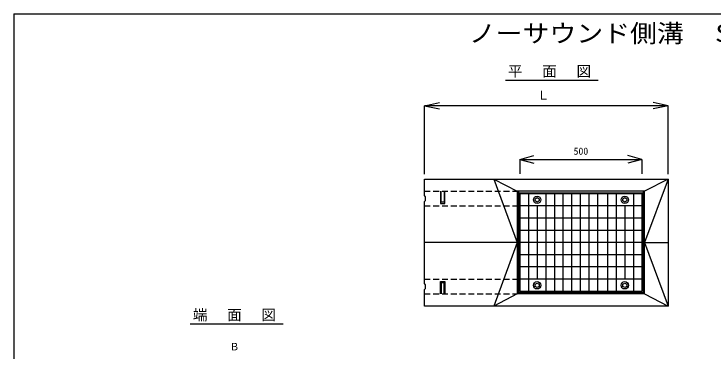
# Model space of a CAD drawing. Units: millimetres, scale not verified. Extents: x -4856 to 6304, y -3382 to 318.
# Drawn here: x 904 to 3765, y -1062 to 318 of the extents above; entities that cross this region are included whole.
import ezdxf
from ezdxf.enums import TextEntityAlignment as Align

# ---------------------------------------------------------------- set-up
doc = ezdxf.new("R2010")
doc.units = ezdxf.units.MM
doc.header["$LTSCALE"] = 20
doc.linetypes.add('DASHED1', pattern=[1.8, 1.2, -0.6])
for name, color, linetype in [('0-1_1', 3, 'Continuous'), ('0-2_2', 4, 'Continuous'), ('F-0_240', 2, 'Continuous')]:
    doc.layers.add(name, color=color, linetype=linetype)
doc.styles.add('ＭＳ ゴシック', font='')
doc.styles.get('ＭＳ ゴシック').set_extended_font_data('MS Gothic')

msp = doc.modelspace()

# ---------------------------------------------------------------- linework, layer by layer
at = {"layer": '0-1_1'}
for p, q in [((2583.69, -425.59), (2583.69, -358.09)), ((2583.69, -358.09), (3580.69, -358.09)), ((2867.69, -358.09), (2963.69, -408.09)), ((3580.69, -358.09), (3484.69, -408.09)), ((2583.69, -785.59), (2583.69, -450.59)), ((2963.69, -618.09), (2583.69, -618.09)), ((3484.69, -618.09), (3580.69, -618.09)), ((2583.69, -878.09), (2583.69, -810.59)), ((2963.69, -828.09), (2867.69, -878.09)), ((3484.69, -828.09), (3580.69, -878.09))]:
    msp.add_line(p, q, dxfattribs=at)
at = {"layer": '0-1_1', "linetype": 'DASHED1'}
for p, q in [((2583.69, -408.09), (2963.69, -408.09)), ((2583.69, -468.09), (2963.69, -468.09)), ((2583.69, -768.09), (2963.69, -768.09)), ((2583.69, -828.09), (2963.69, -828.09))]:
    msp.add_line(p, q, dxfattribs=at)
at = {"layer": '0-1_1', "color": 7}
for p, q in [((2652.69, -453.09), (2652.69, -408.09)), ((3474.19, -418.09), (2974.19, -418.09)), ((2974.19, -418.09), (2974.19, -818.09)), ((3009.49, -418.09), (3009.49, -818.09)), ((3080.09, -418.09), (3080.09, -818.09)), ((3115.39, -418.09), (3115.39, -818.09)), ((3150.69, -418.09), (3150.69, -818.09)), ((3185.99, -418.09), (3185.99, -818.09)), ((3221.29, -418.09), (3221.29, -818.09)), ((3256.59, -418.09), (3256.59, -818.09)), ((3291.89, -418.09), (3291.89, -818.09)), ((3332.99, -418.09), (3332.99, -818.09)), ((3368.29, -418.09), (3368.29, -818.09)), ((3438.89, -418.09), (3438.89, -818.09)), ((3474.19, -418.09), (3474.19, -818.09)), ((3484.69, -818.09), (3484.69, -418.09)), ((3474.19, -468.09), (2974.19, -468.09)), ((3044.79, -468.09), (3044.79, -768.09)), ((3403.59, -468.09), (3403.59, -768.09)), ((3474.19, -518.09), (2974.19, -518.09)), ((3474.19, -568.09), (2974.19, -568.09)), ((3474.19, -618.09), (2974.19, -618.09)), ((3474.19, -668.09), (2974.19, -668.09)), ((3474.19, -718.09), (2974.19, -718.09)), ((3474.19, -768.09), (2974.19, -768.09)), ((2652.69, -783.09), (2652.69, -828.09)), ((3474.19, -818.09), (2974.19, -818.09))]:
    msp.add_line(p, q, dxfattribs=at)
at = {"layer": '0-1_1', "color": 4}
for p, q in [((2963.69, -408.09), (2963.69, -828.09)), ((3484.69, -408.09), (2963.69, -408.09)), ((2969.69, -828.09), (2969.69, -408.09)), ((2969.69, -414.09), (3478.69, -414.09)), ((3478.69, -408.09), (3478.69, -828.09)), ((3484.69, -828.09), (3484.69, -408.09)), ((3484.69, -828.09), (2963.69, -828.09)), ((2969.69, -822.09), (3478.69, -822.09))]:
    msp.add_line(p, q, dxfattribs=at)
at = {"layer": '0-1_1'}
for points in [[(3580.69, -358.09), (3580.69, -878.09), (2583.69, -878.09)], [(2867.69, -358.09), (2963.69, -618.09), (2867.69, -878.09)], [(3580.69, -358.09), (3484.69, -618.09), (3580.69, -878.09)], [(2583.69, -450.59), (2588.69, -445.59), (2588.69, -430.59), (2583.69, -425.59)], [(2583.69, -810.59), (2588.69, -805.59), (2588.69, -790.59), (2583.69, -785.59)]]:
    msp.add_lwpolyline(points, dxfattribs=at)
at = {"layer": '0-1_1', "color": 7}
for points in [[(2649.69, -408.09), (2649.69, -458.09), (2667.69, -458.09), (2667.69, -408.09)], [(2664.69, -408.09), (2664.69, -453.09), (2652.69, -453.09)], [(2649.69, -828.09), (2649.69, -778.09), (2667.69, -778.09), (2667.69, -828.09)], [(2664.69, -828.09), (2664.69, -783.09), (2652.69, -783.09)]]:
    msp.add_lwpolyline(points, dxfattribs=at)
for points in [[(3044.79, -433.85), (3052.79, -438.47), (3052.79, -447.71), (3044.79, -452.33), (3036.79, -447.71), (3036.79, -438.47)], [(3403.59, -433.85), (3411.59, -438.47), (3411.59, -447.71), (3403.59, -452.33), (3395.59, -447.71), (3395.59, -438.47)], [(3044.79, -783.85), (3052.79, -788.47), (3052.79, -797.71), (3044.79, -802.33), (3036.79, -797.71), (3036.79, -788.47)], [(3403.59, -783.85), (3411.59, -788.47), (3411.59, -797.71), (3403.59, -802.33), (3395.59, -797.71), (3395.59, -788.47)]]:
    msp.add_lwpolyline(points, close=True, dxfattribs=at)
for centre in [(3044.79, -443.09), (3403.59, -443.09), (3044.79, -793.09), (3403.59, -793.09)]:
    msp.add_circle(centre, 15, dxfattribs=at)
at = {"layer": '0-2_2', "color": 7}
for p, q in [((2915.41, 46.51), (3295.22, 46.51)), ((1625.49, -950.94), (2005.3, -950.94))]:
    msp.add_line(p, q, dxfattribs=at)
at = {"layer": '0-2_2'}
for p, q in [((2583.69, -58.09), (2644.83, -45.1)), ((3580.69, -58.09), (2583.69, -58.09)), ((3580.69, -58.09), (3519.56, -71.09)), ((2974.19, -277.38), (3032.15, -261.85)), ((2974.19, -277.38), (3474.19, -277.38)), ((2974.19, -277.38), (3032.15, -292.91)), ((2974.19, -277.38), (2974.19, -337.13)), ((3474.19, -277.38), (3416.24, -261.85)), ((3474.19, -277.38), (3416.24, -292.91)), ((3474.19, -277.38), (3474.19, -337.13))]:
    msp.add_line(p, q, dxfattribs=at)
for points in [[(3580.69, -338.09), (3580.69, -58.09), (3519.56, -45.1)], [(2583.69, -338.09), (2583.69, -58.09), (2644.83, -71.09)]]:
    msp.add_lwpolyline(points, dxfattribs=at)
at = {"layer": 'F-0_240'}
for q in [(903.69, -3382.15), (6303.69, 317.85)]:
    msp.add_line((903.69, 317.85), q, dxfattribs=at)

# ---------------------------------------------------------------- texts
at = {"layer": '0-2_2', "color": 3, "style": 'ＭＳ ゴシック', "width": 1.1}
msp.add_text('ノーサウンド側溝\u3000Ｓ型\u3000点検タイプ', height=73.31, dxfattribs=at).set_placement((2765.45, 179.75), align=Align.BOTTOM_LEFT)
at = {"layer": '0-2_2', "style": 'ＭＳ ゴシック'}
for s, height, p in [('Ｌ', 36.66, (3045.19, -43.53)), ('500', 29.33, (3194.19, -267.38)), ('Ｂ', 29.33, (1786.19, -1068.09))]:
    msp.add_text(s, height=height, dxfattribs=at).set_placement(p, align=Align.BOTTOM_LEFT)
at = {"layer": '0-2_2', "color": 7, "char_height": 43.99, "attachment_point": 7, "style": 'ＭＳ ゴシック'}
for s, insert in [('\\T1.17;平\u3000面\u3000図', (2925.41, 56.51)), ('\\T1.17;端\u3000面\u3000図', (1635.49, -940.94))]:
    msp.add_mtext(s, dxfattribs=dict(at, insert=insert))

doc.saveas('drawing.dxf')
